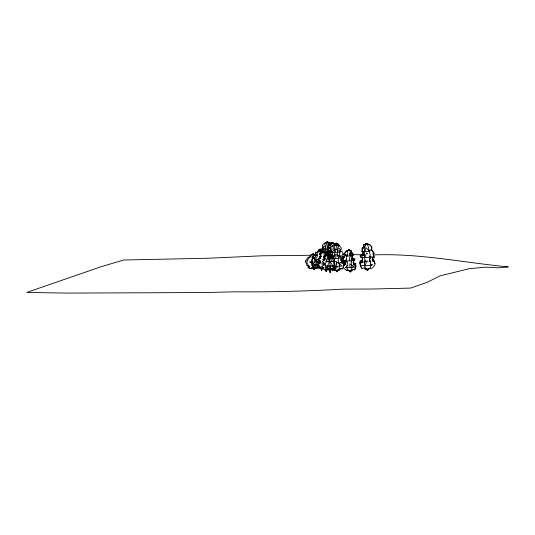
<?xml version="1.0" encoding="UTF-8"?>
<svg xmlns="http://www.w3.org/2000/svg" width="535" height="535" viewBox="0 0 535 535"><rect width="100%" height="100%" fill="white"/><g stroke="black" fill="none" stroke-linecap="round" stroke-linejoin="round"><path stroke-width="0.8" d="M321 253.857L321.274 253.296M321.354 270.028L321.823 270.001L321.782 268.864L321.441 270.048L321.16 268.222M332.489 269.413L332.823 270.656L332.67 268.744L331.847 268.858C330.048 268.135 332.489 271.131 332.068 268.884M319.582 266.149L319.629 266.49M330.155 266.283L330.302 267.861L329.313 253.51M315.637 257.067C313.931 255.202 318.666 255.155 315.249 253.617L315.804 252.955L315.496 252.373M330.202 269.439L330.262 272.536L330.603 272.482L330.222 268.657L330.53 272.522L330.175 272.509L329.761 268.878M330.77 256.205C332.255 254.78 332.803 258.545 331.232 258.03C330.316 257.134 331.192 252.921 330.122 256.024C329.921 256.726 328.416 256.573 328.537 255.202C327.507 254.359 329.239 257.937 327.855 258.345C325.822 259.06 327.273 261.949 325.534 262.993C325.728 265.146 324.645 267.58 325.922 269.098A0.889 0.609 -87.3 0 1 326.45 268.971C326.076 269.459 327.734 269.192 327.621 268.657M348.8 250.627C350.01 247.692 350.519 255.543 350.953 256.292C350.826 257.355 351.635 258.238 351.274 259.194C351.087 259.849 351.997 263.36 351.261 261.555C350.311 264.277 353.856 266.537 350.325 271.599M373.59 259.95L373.022 258.479L372.146 259.729C374.179 264.932 372.119 256.512 373.985 260.284C374.654 262.906 375.965 264.063 374.092 266.042L372.447 267.875L367.786 269.232M326.049 269.807L326.892 269.8A1.672 1.197 80.6 0 1 327.219 269.62L328.249 268.924L328.992 269.64L327.286 270.128L327.507 269.185L326.791 268.878L326.089 270.001A1.672 1.658 -15.2 0 0 325.628 270.222C323.942 270.382 325.14 269.433 323.3 269.018C324.337 268.744 323.153 266.43 322.792 267.868L322.297 268.583A1.792 1.525 -83.2 0 0 321.876 268.851L320.813 269.025L321.174 268.088L319.769 268.062L320.244 266.858L319.388 266.176C317.168 267.808 319.943 264.758 318.365 265.487L318.031 265.166L319.636 263.441A2.889 2.454 -83.2 0 0 320.498 262.979L320.94 262.063L319.402 262.19L320.238 260.532L318.432 260.09L320.572 257.99L319.957 257.014L321.401 256.359L320.117 254.653C320.084 252.674 321.595 254.673 322.117 252.701C326.303 247.959 321.067 254.927 324.524 252.206C325.875 250.761 325.126 255.65 326.082 252.868M321.809 268.216L321.789 270.021M351.1 253.363L350.913 252.6C352.003 249.263 350.044 251.604 349.368 249.671L345.938 251.269L344.54 253.369L344.754 254.285C346.526 255.242 344.493 255.991 344.012 256.66C343.724 258.265 342.835 258.378 343.891 260.117C343.443 261.361 342.962 262.879 344.707 261.541C345.677 262.524 345.102 266.992 344.553 263.14C343.604 264.718 342.808 267.674 344.44 268.764L345.964 270.142L349.95 270.911L350.091 271.94L351.174 270.837M329.694 258.231L329.567 256.138L327.895 261.796L325.741 261.548L327.159 259.562M330.496 268.804L330.55 272.489M349.984 271.599L350.585 271.914L350.672 270.904L352.01 270.951L351.963 269.814L352.578 269.493L354.578 270.021L354.912 269.272L355.528 265.3L354.07 265.293L353.14 264.29L355.474 264.33L353.267 263.133C351.816 261.053 356.551 260.344 353.668 258.96C352.779 259.796 350.846 259.107 352.358 258.124L352.07 256.492L352.712 255.369L352.639 253.557L351.067 252.44C352.137 248.989 350.238 251.483 349.395 249.638L345.65 251.584M321.04 252.888L321.154 253.677M328.824 254.961C330.556 252.808 329.152 259.308 329.42 254.901M331.259 256.646C331.653 253.898 334.776 257.649 332.028 257.91M344.152 265.681L344.861 262.625L345.289 264.564M330.249 267.694L330.342 269.279L331.526 268.911M326.885 255.483C327.781 249.878 326.798 258.913 328.764 254.299L329.721 253.804L329.68 252.6C330.289 251.838 332.596 251.029 330.536 249.778L330.289 248.655L331.586 246.588L334.275 244.976L335.973 244.575C336.916 247.31 339.277 243.345 337.939 248.133L338.468 249.016L339.718 248.574L340.153 249.604C339.511 250.614 340.842 251.838 339.404 252.861L339.946 254.219L339.036 255.536L339.19 256.125L341.437 255.85L342.935 257.094L341.932 257.669L342.099 260.812L341.638 260.946M325.541 254.239L325.554 255.148M365.545 244.214L365.907 243.425L366.261 243.565C369.678 246.321 368.2 250.5 369.892 253.65C370.621 254.627 369.551 255.951 370.046 257.188C371.243 259.856 369.658 257.516 369.491 258.706C370.133 268.048 369.31 253.931 370.655 263.314C371.397 264.932 370.414 265.962 370.414 267.447C370.066 269.359 366.977 268.129 367.672 270.449C367.605 269.359 366.274 269.058 365.485 268.229C364.977 266.905 364.308 265.668 364.589 264.156C364.482 262.939 364.85 258.044 364.977 262.01C365.271 263.133 365.204 259.91 364.944 259.328C363.874 257.763 364.034 248.093 365.993 243.585L366.455 243.692M345.637 264.17L345.844 263.06M374.828 263.681L373.704 260.378M328.985 250.928C325.32 249.691 332.65 246.929 328.791 247.357L328.523 246.408C328.65 245.572 330.269 244.395 329.486 245.351M325.541 252.42C325.614 257.007 324.825 249.37 324.504 251.751C323.802 253.811 324.511 254.834 323.749 257.235L325.026 257.903L325.22 258.619L323.635 259.154L324.297 260.084L321.95 261.929L323.909 262.431L322.973 263.869L324.665 263.882L324.17 264.711A2.688 2.668 -15.2 0 1 323.234 265.099L321.374 266.764L322.545 266.825L321.836 268.022L322.933 267.627C324.25 267.199 322.618 269.078 323.902 268.657M327.112 253.811C326.959 252.961 328.59 252.834 329.018 253.363L328.938 254.346M320.813 251.945L321.053 254.045M325.581 252.145L325.681 251.617L325.808 252.393M327.333 254.205C326.985 252.072 325.334 254.566 326.678 255.583M325.715 252.266C326.337 250.454 324.511 247.692 325.741 246.461C326.745 245.451 325.721 243.325 327.012 241.954L328.376 242.616M323.013 249.196L323.434 248.514M320.03 258.479L320.699 252.627L321.455 254.018M324.638 259.549L325.32 253.61L326.189 255.008M335.9 248.935L331.506 252.386L335.391 252.5L335.9 248.935L339.939 252.059L340.614 251.503M331.62 258.365L335.672 258.485L336.314 254.011L332.643 256.9M335.973 266.664L336.669 261.822L342.146 266.062L332.222 266.55M320.686 252.834L321.094 251.33L321.649 251.049C320.646 248.882 324.912 248.942 322.418 247.036L322.177 245.913L322.993 244.321L326.37 242.328M371.544 247.966L371.664 246.822L370.187 244.943L367.411 243.699L365.713 243.519C365.117 245.806 362.509 243.499 364.188 247.284L363.76 248.233L362.503 247.952L362.188 249.029C362.924 249.952 361.754 251.296 363.258 252.152L362.951 253.884L363.967 255.061L363.486 255.63L361.6 255.362C358.524 257.295 362.937 257.315 362.71 259.435L362.65 260.331L360.684 261.709C358.069 263.18 368.24 260.592 360.356 263.227M372.313 258.652L372.133 257.442M343.437 266.637L343.129 267.453M323.053 267.139L322.852 268.002L323.421 268.042M318.479 251.931L318.626 251.216M320.839 251.778C321.12 249.103 319.154 253.028 319.188 251.363C319.689 248.962 318.934 251.276 318.338 251.717C317.877 252.901 315.871 252.868 317.73 254.607C316.967 256.118 317.476 257.281 315.764 258.753L317.108 259.87C315.73 261.408 317.088 260.772 317.636 261.341L315.53 264.109L316.259 264.283L315.724 265.5L316.874 265.086L316.84 266.992L317.87 267.018L317.623 267.948L318.7 267.513L319.148 266.283L319.636 266.577L319.502 267.6L320.211 267.393M353.434 264.056C354.825 265.333 356.905 264.357 355.842 266.998L354.966 269.593L354.31 269.245M367.612 269.6L368.267 268.824M315.483 252.48L315.61 252.099L316.887 252.573L317.389 251.53C318.138 251.31 319.388 248.795 318.592 251.243C318.439 252.881 321.415 249.357 320.739 251.537M334.609 245.331L335.198 245.264M323.963 251.517L324.156 250.514C322.558 249.651 323.795 248.28 323.026 247.351L323.354 246.281L324.705 246.595L325.16 245.665C323.274 241.011 326.129 244.762 326.805 241.94L328.196 242.248C328.182 243.619 331.305 242.502 329.774 245.251M308.033 259.401L308.267 258.719C309.25 257.181 309.939 257.689 311.089 256.285C309.625 255.924 313.41 252.366 314.179 255.021M325.581 247.725L322.979 249.671L326.557 249.845L327.527 246.26M338.762 246.234C340.207 245.03 337.291 243.612 337.311 244.582C336.856 241.104 334.823 246.127 334.041 243.84L332.161 242.756L330.062 243.405C329.246 244.074 330.944 244.776 329.821 245.378L329.065 245.538L328.597 246.648M320.191 253.409L321.107 253.47L321.669 252.426C326.116 248.454 321.02 253.724 324.043 252.426C325.955 250.393 324.758 253.71 326.062 253.791M321.736 251.751L321.849 250.674L321.314 251.717M329.848 254.071C329.212 254.025 329.774 251.183 330.296 252.273M363.9 254.52L363.579 255.449M334.168 244.742L333.666 243.198L333.546 243.766M323.193 252.894C324.384 250.554 323.662 250.367 324.464 252.339M314.393 267.747L314.239 268.978M314.199 257.382L312.995 256.425L310.808 262.257L313.557 266.738L315.195 265.079M362.556 250.694L361.513 251.196L364.77 251.55L366.174 247.805L369.585 251.162L370.628 250.661M360.724 257.174L364.796 257.623L366.562 252.928L367.625 253.978M361.339 265.347L365.01 265.748L366.916 260.672L368.073 261.809M320.947 249.551C321.896 249.417 321.562 248.006 322.518 249.063M320.472 267.661L320.057 268.563L321.274 268.483M307.953 259.609C307.204 261.361 306.027 262.852 307.913 264.323C307.458 266.042 308.942 266.443 309.845 266.577C307.418 267.995 310.481 268.878 311.557 268.63C312.226 267.072 312.286 269.011 313.216 268.242M332.897 243.104L333.191 242.663L333.365 243.666M323.829 265.072L324.136 263.548A2.889 0.682 88.4 0 0 324.21 263.434M324.825 265.694L327.58 266.015L329.774 261.073L332.763 265.721L335.191 265.099M326.597 253.871C325.233 251.724 327.975 251.263 329.045 251.985M334.756 245.391L335.445 244.609L335.987 244.89M329.313 257.623C328.818 258.465 328.871 256.258 329.286 257.355M320.244 267.246C319.883 268.088 318.358 268.436 317.79 267.741M313.222 254.553C312.995 253.135 316.252 255.389 316.091 255.469M330.918 248.528L329.921 250.607L331.553 250.547M321.582 251.771L322.364 250.781L322.257 251.684M337.257 270.155L337.103 270.416C337.665 272.783 335.88 270.396 335.933 269.439L335.017 269.239L334.542 270.108L334.228 268.356M326.959 252.854L327.166 251.791L326.303 252.767M334.482 264.136C335.913 261.755 332.977 264.571 333.773 262.959M345.59 251.651L344.948 253.249M341.965 268.389L339.27 269.566M344.533 261.388C344.112 262.364 343.169 260.619 344.252 260.431M323.996 252.179L324.33 252.286M311.972 267.654L311.611 268.088M313.885 254.841L313.777 254.332L313.577 255.014L313.276 253.784L312.179 262.083L312.607 265.902L313.109 266.417L312.935 268.102L313.43 268.898L313.664 267.981L313.985 268.229L314.145 269.62M314.841 264.664L313.557 266.738L311.143 264.812M318.058 266.597C316.666 268.777 316.279 266.644 315.543 266.831C314.179 266.544 316.145 264.772 314.547 264.711C312.179 266.062 315.436 263.227 313.062 263.782C314.46 262.672 314.633 262.03 316.178 261.047L315.322 260.565C314.099 261.327 314.714 259.783 315.469 259.535L315.175 259.034L313.671 258.779L313.597 258.311C316.045 257.495 315.991 254.961 314.333 255.088M331.901 258.004C333.439 259.495 332.723 261.454 334.428 262.632C334.428 264.745 335.846 266.992 334.669 268.603A0.889 0.642 80.6 0 0 334.101 268.537L334.275 268.878L332.683 268.744M334.629 260.084L334.214 260.946L334.669 261.388M320.278 261.963L319.743 262.518A2.889 2.789 63.3 0 1 318.753 262.906L316.82 264.638L318.044 264.738L317.302 265.995L318.452 265.607C320.345 265.654 317.67 268.302 320.278 267.654M328.102 258.238L329.513 256.258L331.934 261.561L333.833 261.08M323.434 248.675L323.367 249.33M314.339 255.034L315.202 254.352L315.576 254.867M336.869 266.162L337.264 267.139L336.354 268.042A0.889 0.883 -15.2 0 0 335.579 268.042L335.806 268.363L335.164 268.282M373.878 257.108C374.533 255.917 372.253 254.794 373.356 253.035L373.885 252.493L372.768 251.845L372.467 250.199L370.949 249.631M318.017 261.113L316.526 262.785L320.024 262.966M343.617 258.438L343.229 258.626L342.601 257.883L340.668 259.114L340.675 260.659L343.055 262.056C345.891 263.173 335.191 261.936 343.55 263.528M315.804 267.747L314.433 267.975L314.58 269.011M350.639 252.707C351.074 253.991 352.665 251.885 352.953 253.51L353.006 255.048L352.304 256.238L352.732 257.589L351.956 258.733L352.364 259.221M311.905 257.529L312.995 256.425L316.553 261.903M333.914 262.464C335.351 261.254 334.455 259.1 333.479 258.224C333.847 256.198 335.706 256.92 334.556 254.339C333.893 249.912 334.388 247.598 335.412 244.629L335.719 244.595C337.184 247.578 337.638 250.099 337.665 254.901C336.134 257.061 340.046 256.318 338.601 258.305C337.973 259.742 337.973 261.461 339.197 262.672C340.153 263.695 335.92 262.324 339.444 264.183M317.89 267.734L317.422 267.707M326.21 252.727C327.152 250.601 329.58 253.931 328.931 250.975M347.643 254.653L345.998 256.098L352.973 255.703L352.859 255.275M346.225 259.629L345.001 260.505L345.142 261.033L346.914 259.488M348.071 265.273L345.276 267.714L354.732 267.179L349.743 263.808L350.084 267.734M333.031 254.941C332.222 256.232 331.018 254.546 331.098 253.617C329.486 253.182 332.128 256.004 330.028 254.894C329.112 253.49 328.918 256.532 330.075 256.425C330.623 255.182 331.586 253.684 331.245 256.044M339.411 264.297L339.23 269.861L338.695 269.045L337.852 269.332C338 270.275 336.575 272.843 336.856 270.429M326.056 252.252L326.898 251.584L326.758 252.834M324.598 252.313C325.982 250.42 324.738 254.292 326.109 253.65M362.021 256.232L363.967 254.814M309.029 266.223C306.087 267.52 309.872 268.543 311.049 268.409M361.894 267.988L361.513 267.794M323.387 248.227L322.043 249.076C321.475 250.34 319.642 247.732 319.535 249.644C319.596 249.129 317.442 250.126 318.572 250.828M345.363 261.903L345.356 262.404M312.734 268.229L311.698 267.788M366.903 243.96L367.057 244.314M352.799 269.252L352.124 269.64L351.863 270.884M325.387 256.452L325.594 255.329L326.176 255.864M333.94 264.504L333.593 265.066L333.92 267.701M315.423 267.761L314.379 267.955L314.513 268.978M343.838 265.574L344.306 265.34M364.796 257.623L370.835 257.134L372.146 256.512M365.01 265.748L371.537 265.22L372.955 264.544M323.789 268.369L322.933 268.316L323.167 267.259M333.813 266.677C332.603 266.978 331.834 266.022 333.071 266.323C333.452 265.266 332.924 268.008 332.997 266.109M343.457 263.655C344.373 263.561 343.644 265.293 343.39 265.882L343.57 266.771L342.982 267.507C343.423 270.723 340.808 267.661 339.223 269.118L339.277 270.509L337.572 270.469L337.424 271.74L336.675 271.633L336.675 270.456M369.692 268.296L367.766 269.199L367.766 270.509L367.177 270.556L366.997 269.513M335.284 261.401C336.736 261.207 336.655 263.621 336.361 264.524M335.412 266.637L335.733 266.885L335.157 266.918M313.764 267.848L313.945 269.62M341.597 260.023L341.591 258.793M328.263 255.255C327.667 251.845 327.975 255.355 325.915 255.81L325.233 256.285L324.049 255.964L323.668 260.211L324.21 260.993M350.425 271.9L349.91 270.784L346.76 269.907M325.568 258.459L325.22 258.766L325.588 259.127M366.308 269.279L367.164 269.693M361.506 261.374L362.215 261.234M320.151 267.239L318.679 267.433L318.72 266.142M328.289 269.092L329.072 268.67L329.005 269.272L330.142 269.259L330.403 272.536L330.369 272.014M366.06 269.446L365.117 269.312L365.017 267.928M332.957 268.617L334.114 268.503M345.142 261.033L353.889 260.545L351.254 258.759M332.054 268.369C331.867 269.038 329.359 269.74 330.068 268.811M332.877 269.928L332.783 269.406L332.937 270.616L332.255 270.663L332.115 269.018M335.391 252.5L339.939 252.059M335.672 258.485L341.383 257.93L337.578 254.988M326.557 249.845L328.122 249.711M326.912 241.96L328.617 242.174L330.871 243.318M364.77 251.55L369.585 251.162M315.73 261.956L309.17 262.096M327.895 261.796L331.934 261.561M327.58 266.015L332.763 265.721M330.095 272.536L330.583 272.509M342.587 254.687L345.817 254.54M328.838 254.914L329.64 254.687L329.507 256.198L329.453 255.001M320.238 252.801L321.1 252.674L321.207 253.309M308.922 265.821L308.086 266.162L306.548 265.293C307.358 263.213 305.358 263.26 305.258 261.294C306.903 261.735 305.358 260.672 305.752 260.284C307.585 260.405 306.308 259.294 307.217 258.258C308.474 256.874 309.203 257.348 310.621 256.078C310.153 255.342 309.732 255.222 311.39 254.693C312.239 254.653 313.229 252.921 313.664 254.56M325.949 271.098L326.464 271.084L326.424 269.941L326.437 271.071L325.989 271.125L325.942 270.215L326.37 271.105L326.323 269.961M344.145 257.395L343.657 257.81L343.911 258.131M359.961 262.424L361.64 262.444L362.737 261.334M360.904 261.588L359.66 261.274L362.61 259.528L362.449 257.997L361.854 257.656M332.937 270.616L332.242 270.63L332.188 269.814M310.567 255.282L262.063 255.79L208.336 258.238L123.806 260.003L101.202 266.684L26.75 292.431L66.179 293.093L204.644 292.551L234.457 291.816A1778.648 1704.563 65.9 0 0 342.955 289.134L372.801 289.02L410.606 288.084L427.084 282.346L440.118 275.853L469.248 268.704L485.305 267.152L498.72 267.821L508.25 266.898C463.23 262.598 418.624 253.042 373.162 254.948M315.536 255.262L317.195 255.255M352.431 254.6L364.041 254.794M327.119 241.934C328.115 243.739 328.189 243.03 328.196 246.367M322.251 259.442L323.842 259.515M321.374 263.929L324.638 264.076M321.395 269.138L321.843 270.021M360.884 256.546L359.894 256.018L360.998 254.887L363.298 255.242L363.74 254.419M332.248 256.666L333.365 256.158L332.309 254.948L332.636 253.222C331.085 252.359 332.282 250.995 331.533 250.059L331.847 248.989L333.158 249.297L333.593 248.36C331.74 243.739 334.529 247.437 335.177 244.615L336.93 244.836L339.805 246.153L341.33 248.073L341.203 249.216C339.27 250.681 341.684 251.236 342.373 251.931L342.467 253.135L343.624 253.811L343.075 254.346L342.868 256.104L343.918 257.643M322.919 251.477C322.15 250.708 321.274 249.129 322.15 251.59C321.194 251.196 319.81 250.186 320.706 252.46M353.856 263.942L355.976 263.782L353.582 262.792L353.448 262.076C353.033 260.344 356.872 259.696 354.036 258.565L352.425 259.107L351.783 258.385M332.763 257.716L333.251 257.863M366.903 269.319L366.361 268.945M373.691 257.328L373.263 256.934M328.169 269.887L329.226 269.807L328.778 268.904M348.325 270.382C344.453 264.999 348.873 264.878 347.041 261.735C346.399 263.641 346.553 257.79 346.733 256.874C347.931 255.014 346.185 251.517 348.92 249.751L349.228 249.624C349.649 250.942 349.729 250.159 350.204 250.434M360.463 263.34C359.56 263.367 360.456 264.979 360.764 265.534L360.684 266.43L361.332 267.092C361.252 270.309 363.425 266.978 365.151 268.195L365.244 269.58L367.097 269.112L367.358 270.469L367.665 270.101M365.037 244.054L364.984 245.251M332.001 269.152L334.629 269.814M360.075 262.551C359.125 262.471 360.068 264.21 360.383 264.765L360.296 265.648L361.359 267.62M341.618 259.368L341.939 261.762M361.439 257.342L361.051 257.001M338.943 255.442L340.909 256.519M328.704 250.434C326.611 248.079 328.503 243.198 328.637 243.191C330.015 245.946 331.279 239.927 331.927 245.351L332.489 246.281M332.041 243.097C330.389 242.235 330.643 245.839 330.376 247.431C331.292 247.725 329.339 250.801 330.663 252.279M352.973 255.703L349.295 253.215L349.542 256.111M320.251 261.642L319.335 261.461C317.957 262.224 318.653 260.665 319.502 260.431L317.409 259.462L319.863 257.556L319.168 256.532L320.826 256.004L319.375 254.199C319.937 253.597 319.609 252.279 320.539 253.884M363.486 254.145L362.737 253.443L363.064 251.758L362.677 251.069M327.433 258.258L327.072 256.532L328.316 256.339M339.845 250.788L340.273 251.149M312.687 254.941L312.126 254.459L311.918 254.988M334.709 259.268L333.766 259.127L333.144 258.191M369.765 256.084L370.835 257.134M362.248 250.567L362.034 247.886L362.596 247.478L363.613 247.926L364.061 247.036C362.202 242.108 364.91 246.374 365.713 243.519L367.485 243.853L370.421 245.418L371.979 247.458L371.845 248.581C369.845 249.952 372.393 250.621 373.035 251.376L373.129 252.58L374.313 253.356L373.744 253.831C372.721 255.81 376.172 259.1 372.835 257.348L372.333 257.903L372.748 260.873L372.173 259.569M370.387 264.083L371.537 265.22M332.823 268.978L333.104 269.286A1.672 1.144 -87.3 0 1 333.439 269.433L334.235 269.346L333.96 268.757M344.226 263.795L342.721 259.796L342.554 262.076M336.294 244.91L336.535 245.297M312.995 256.425L313.784 257.703M313.63 268.289L313.885 268.985M341.564 261.16L341.651 261.548M319.515 251.711L319.362 250.808L319.997 251.784M329.099 251.958L328.918 250.701M322.578 252.881L322.204 252.701M317.69 267.286L317.402 268.109L315.911 268.476C315.57 267.52 313.931 268.236 314.373 269.607M348.539 250.199L348.726 250.668M328.537 246.648L328.717 247.13L330.222 247.538L328.089 248.775L327.848 252.513M345.717 254.433C346.372 256.058 343.958 255.162 344.533 256.66M329.353 254.707L329.326 253.57M329.841 266.116L329.961 267.487M330.623 268.764C331.118 271.305 332.977 267.781 334.576 269.366L334.676 270.75L336.388 270.529L336.675 271.78L337.411 271.593L337.284 270.429M328.443 250.139C328.396 251.824 327.694 247.625 328.216 249.384M321.013 252.754L320.659 252.38M313.731 268.617L313.898 269.593M329.827 268.63L330.229 272.509M329.801 243.98L330.028 243.311C331.553 243.305 332.576 242.268 333.967 243.599C334.823 245.665 336.635 240.844 337.224 243.94C337.478 243.291 339.805 244.288 338.601 245.913M326.29 253.603L326.27 251.972L325.775 253.918M320.679 252.286L320.699 253.055M325.741 253.269L325.681 252.808M367.812 270.035L367.157 270.516L367.157 269.941M326.049 270.162L326.136 271.078M332.656 269.399L332.496 270.677L332.382 269.031M321.515 270.008L321.435 268.871M330.162 266.33L330.162 266.784M349.275 257.429L349.589 261.053M320.552 250.119L320.612 251.316M326.062 269.319L326.21 271.118L326.256 269.921M330.229 268.817L330.369 272.114M329.587 260.826L329.567 259.97M329.58 257.201L329.62 257.85M320.886 256.593L320.846 255.837M320.559 250.186L320.679 252.754M320.572 250.581L320.625 251.196M320.632 251.537L320.646 251.885L320.625 251.363M320.692 252.46L320.652 251.784M320.706 253.215L320.766 253.797L320.712 252.707M320.779 253.958L320.766 253.797M351.161 270.302C349.984 271.666 350.539 272.175 349.602 270.369M320.605 250.728L320.619 251.35M321.575 268.858L321.642 270.035M320.719 252.627L320.739 253.115M330.155 269.359L330.122 269.011M321.729 250.193L321.107 250.326L321.729 250.193M328.503 266.724C327.179 268.008 327.808 266.089 328.503 266.724M329.827 257.395C330.302 258.626 330.296 256.018 329.827 257.395M326.23 267.594L327.193 267.661L326.263 267.574M332.65 266.677C331.881 267.701 331.566 265.594 332.65 266.677M327.126 266.871C327.781 267.901 326.751 265.333 327.126 266.871M334.214 267.306L333.185 267.319L334.214 267.306M325.889 254.841C325.614 256.212 325.601 253.456 325.889 254.841"/></g></svg>
